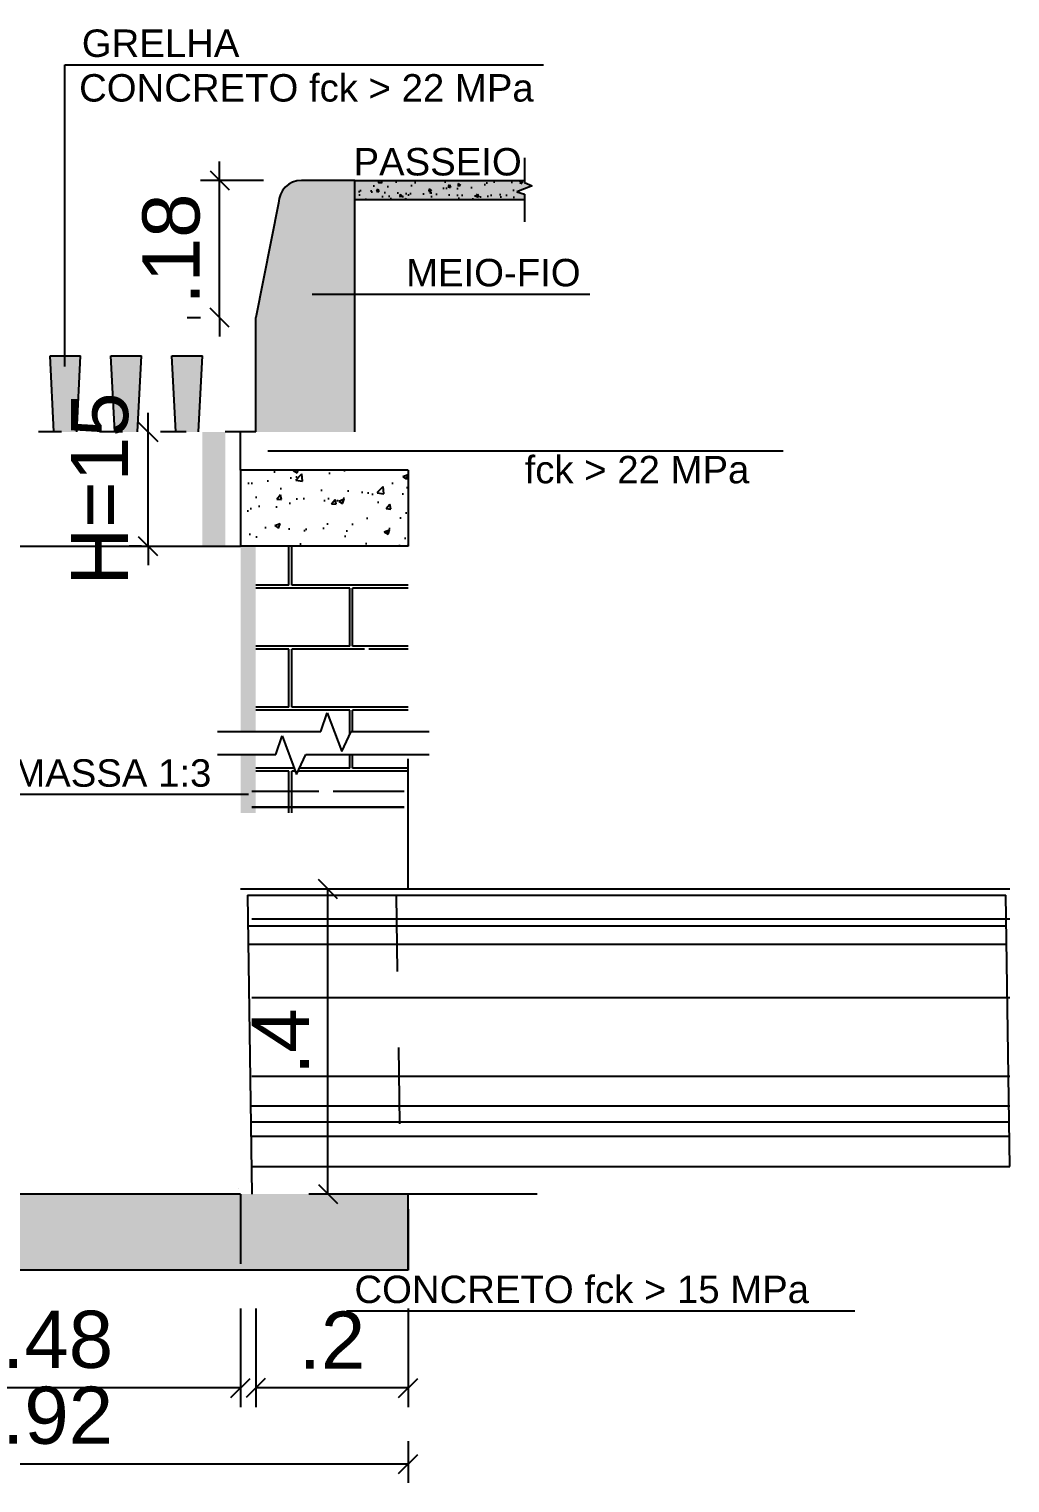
# Model space of a CAD drawing. Header units: feet. Extents: x 203667 to 205527, y 9204857 to 9205156.
# Drawn here: x 203751.406 to 203752.693, y 9204902.686 to 9204904.593 of the extents above; entities that cross this region are included whole.
import ezdxf

# ---------------------------------------------------------------- set-up
doc = ezdxf.new("R2010")
doc.units = ezdxf.units.FT
doc.header["$LTSCALE"] = 0.3
doc.header["$MEASUREMENT"] = 0
doc.linetypes.add('HIDDEN', pattern=[0.375, 0.25, -0.125])
for name, color, linetype in [('ALVENARIA', 5, 'Continuous'), ('CALÇADA', 3, 'Continuous'), ('CORTE', 250, 'Continuous'), ('cotas1', 7, 'Continuous'), ('GALERIA', 7, 'Continuous'), ('hachura', 5, 'Continuous'), ('LF', 7, 'Continuous'), ('projeção', 253, 'Continuous'), ('TEXTO-100', 7, 'Continuous'), ('TEXTURA', 7, 'Continuous')]:
    doc.layers.add(name, color=color, linetype=linetype)
doc.layers.add('COTA', color=7, linetype='Continuous', lineweight=0)
doc.layers.add('Cotas Calçadas', color=7, linetype='Continuous', lineweight=25)
doc.styles.add('COTA', font='arial.ttf')
doc.styles.add('ESC-50-60', font='arial.ttf', dxfattribs={"height": 0.075})
doc.dimstyles.new('ESC-50', dxfattribs={"dimtxt": 0.075, "dimasz": 0.025, "dimexe": 0.025, "dimexo": 0.05, "dimgap": 0.025, "dimtad": 1, "dimzin": 12, "dimdsep": 46, "dimtxsty": 'ESC-50-60', "dimblk": 'OBLIQUE', "dimcen": 0.09, "dimclrd": 256, "dimclre": 256, "dimclrt": 1, "dimadec": 0, "dimazin": 0, "dimtfac": 1, "dimtix": 1, "dimtmove": 0, "dimatfit": 3, "dimfxl": 1, "dimtolj": 1, "dimtzin": 12, "dimarcsym": 0})
pattern_1 = [(49.99999999999999, (203650.4998290442, 9204863.619593337), (0.07172601826007535, -0.006275213498259512), [0.007500000000000001, -0.08250000000000002]), (355, (203650.4998290442, 9204863.619593337), (-0.0138751333613, 0.0752192133700012), [0.006, -0.066]), (100.4514, (203650.5058062122, 9204863.619070403), (0.05785093817140216, 0.06894395420609536), [0.006374018999999976, -0.07011421119999964]), (46.18420000000002, (203650.4998290442, 9204863.639593337), (0.1067241048625645, -0.01655190143290181), [0.01124999999999997, -0.1237499999999997]), (96.63559999999998, (203650.5087227187, 9204863.638214007), (0.09346627055487033, 0.09741178709004418), [0.009561028799999958, -0.1051712999999996]), (351.1842, (203650.4998290442, 9204863.639593337), (0.09346619451336273, 0.09741186009253247), [0.009000000000000005, -0.09900000000000005]), (21, (203650.5098290442, 9204863.634593338), (0.05969070521184618, -0.04026188906653388), [0.007500000000000001, -0.08250000000000002]), (326.0000000000001, (203650.5098290442, 9204863.634593338), (0.02433153319215817, 0.07251500450468532), [0.006, -0.066]), (71.4514, (203650.5148032675, 9204863.631238176), (0.08402226285814901, 0.03225304967099524), [0.006374019000000002, -0.0701142112]), (37.50000000000001, (203650.4998290442, 9204863.619593337), (0.001215985531729067, 0.03328938538313116), [0, -0.06520000000000001, 0, -0.067, 0, -0.06625000000000002]), (7.500000000000001, (203650.4998290442, 9204863.619593337), (0.02630695374421486, 0.03944117118823603), [0, -0.0382, 0, -0.0637, 0, -0.02525]), (327.5, (203650.4775290443, 9204863.619593337), (0.05338224361724091, -0.00225548717343798), [0, -0.025, 0, -0.07800000000000001, 0, -0.1035]), (317.5, (203650.4675290443, 9204863.619593337), (0.05831861693423862, 0.01001049823323177), [0, -0.0325, 0, -0.05180000000000001, 0, -0.0735])]

# ---------------------------------------------------------------- blocks, each defined once
blk = doc.blocks.new('_Oblique')
at = {"layer": 'cotas1', "color": 0, "lineweight": -2}
blk.add_line((-0.5, -0.5), (0.5, 0.5), dxfattribs=at)
blk = doc.blocks.new('*D82')
at = {"layer": 'Cotas Calçadas', "lineweight": -2, "transparency": 16777216}
for p, q in [((203751.5620301225, 9204904.064655798), (203751.5620301225, 9204904.089655798)), ((203751.5620301225, 9204903.914655799), (203751.5620301225, 9204904.064655798)), ((203751.6120301205, 9204904.064655798), (203751.5870301225, 9204904.064655798)), ((203751.5530781376, 9204903.914655799), (203751.5370301225, 9204903.914655799)), ((203751.5620301225, 9204903.914655799), (203751.5620301225, 9204903.889655799))]:
    blk.add_line(p, q, dxfattribs=at)
at = {"layer": 'Defpoints', "color": 0, "transparency": 16777216}
for p in [(203751.5620301205, 9204904.064655798), (203751.5620301225, 9204904.064655798), (203751.6030781376, 9204903.914655799)]:
    blk.add_point(p, dxfattribs=at)
at = {"layer": 'Cotas Calçadas', "lineweight": -2, "transparency": 16777216, "xscale": 0.025, "yscale": 0.025, "zscale": 0.025}
for p, rotation in [((203751.5620301225, 9204904.064655798), 270), ((203751.5620301225, 9204903.914655799), 90)]:
    blk.add_blockref('_Oblique', p, dxfattribs=dict(at, rotation=rotation))
at = {"layer": 'Cotas Calçadas', "color": 1, "transparency": 16777216, "insert": (203751.4987371509, 9204903.989655796), "char_height": 0.075, "attachment_point": 5, "rotation": 90, "style": 'ESC-50-60'}
blk.add_mtext('\\A1;H=15', dxfattribs=at)
blk = doc.blocks.new('*D85')
at = {"layer": 'Cotas Calçadas', "lineweight": -2, "transparency": 16777216}
for p, q in [((203751.7032251392, 9204902.914655793), (203751.7032251392, 9204902.78519673)), ((203751.9032251392, 9204902.914655793), (203751.9032251392, 9204902.78519673)), ((203751.9032251392, 9204902.810196731), (203751.7032251392, 9204902.810196731))]:
    blk.add_line(p, q, dxfattribs=at)
at = {"layer": 'Defpoints', "color": 0, "transparency": 16777216}
for p in [(203751.7032251392, 9204902.964655794), (203751.9032251392, 9204902.964655794), (203751.7032251392, 9204902.810196731)]:
    blk.add_point(p, dxfattribs=at)
at = {"layer": 'Cotas Calçadas', "lineweight": -2, "transparency": 16777216, "xscale": 0.025, "yscale": 0.025, "zscale": 0.025, "rotation": 180}
blk.add_blockref('_Oblique', (203751.7032251392, 9204902.810196731), dxfattribs=at)
at = {"layer": 'Cotas Calçadas', "lineweight": -2, "transparency": 16777216, "xscale": 0.025, "yscale": 0.025, "zscale": 0.025}
blk.add_blockref('_Oblique', (203751.9032251392, 9204902.810196731), dxfattribs=at)
at = {"layer": 'Cotas Calçadas', "color": 1, "transparency": 16777216, "insert": (203751.8032251392, 9204902.87285021), "char_height": 0.075, "attachment_point": 5, "style": 'ESC-50-60'}
blk.add_mtext('\\A1;.2', dxfattribs=at)
blk = doc.blocks.new('*D86')
at = {"layer": 'Cotas Calçadas', "lineweight": -2, "transparency": 16777216}
for p, q in [((203750.9832251393, 9204902.740196731), (203750.9832251393, 9204902.685590373)), ((203751.9032251392, 9204902.740196731), (203751.9032251392, 9204902.685590373)), ((203750.9832251393, 9204902.710590374), (203751.9032251392, 9204902.710590374))]:
    blk.add_line(p, q, dxfattribs=at)
at = {"layer": 'Defpoints', "color": 0, "transparency": 16777216}
for p in [(203750.9832251393, 9204902.790196732), (203751.9032251392, 9204902.790196732), (203751.9032251392, 9204902.710590374)]:
    blk.add_point(p, dxfattribs=at)
at = {"layer": 'Cotas Calçadas', "lineweight": -2, "transparency": 16777216, "xscale": 0.025, "yscale": 0.025, "zscale": 0.025, "rotation": 180}
blk.add_blockref('_Oblique', (203750.9832251393, 9204902.710590374), dxfattribs=at)
at = {"layer": 'Cotas Calçadas', "lineweight": -2, "transparency": 16777216, "xscale": 0.025, "yscale": 0.025, "zscale": 0.025}
blk.add_blockref('_Oblique', (203751.9032251392, 9204902.710590374), dxfattribs=at)
at = {"layer": 'Cotas Calçadas', "color": 1, "transparency": 16777216, "insert": (203751.4432251393, 9204902.773883348), "char_height": 0.075, "attachment_point": 5, "style": 'ESC-50-60'}
blk.add_mtext('\\A1;.92', dxfattribs=at)
blk = doc.blocks.new('*D87')
at = {"layer": 'Cotas Calçadas', "lineweight": -2, "transparency": 16777216}
for p, q in [((203751.2032251392, 9204902.914655793), (203751.2032251392, 9204902.78519673)), ((203751.6832251393, 9204902.914655793), (203751.6832251393, 9204902.78519673)), ((203751.6832251393, 9204902.810196731), (203751.2032251392, 9204902.810196731))]:
    blk.add_line(p, q, dxfattribs=at)
at = {"layer": 'Defpoints', "color": 0, "transparency": 16777216}
for p in [(203751.2032251392, 9204902.964655794), (203751.6832251393, 9204902.964655794), (203751.2032251392, 9204902.810196731)]:
    blk.add_point(p, dxfattribs=at)
at = {"layer": 'Cotas Calçadas', "lineweight": -2, "transparency": 16777216, "xscale": 0.025, "yscale": 0.025, "zscale": 0.025, "rotation": 180}
blk.add_blockref('_Oblique', (203751.2032251392, 9204902.810196731), dxfattribs=at)
at = {"layer": 'Cotas Calçadas', "lineweight": -2, "transparency": 16777216, "xscale": 0.025, "yscale": 0.025, "zscale": 0.025}
blk.add_blockref('_Oblique', (203751.6832251393, 9204902.810196731), dxfattribs=at)
at = {"layer": 'Cotas Calçadas', "color": 1, "transparency": 16777216, "insert": (203751.4432251392, 9204902.873489706), "char_height": 0.075, "attachment_point": 5, "style": 'ESC-50-60'}
blk.add_mtext('\\A1;.48', dxfattribs=at)
blk = doc.blocks.new('*D89')
at = {"layer": 'Cotas Calçadas', "lineweight": -2, "transparency": 16777216}
for p, q in [((203751.6557252926, 9204904.3946558), (203751.6557252926, 9204904.4196558)), ((203751.7132251394, 9204904.3946558), (203751.6307252926, 9204904.3946558)), ((203751.6557252926, 9204904.214655798), (203751.6557252926, 9204904.3946558)), ((203751.6132251394, 9204904.214655798), (203751.6307252926, 9204904.214655798)), ((203751.6557252926, 9204904.214655798), (203751.6557252926, 9204904.189655798))]:
    blk.add_line(p, q, dxfattribs=at)
at = {"layer": 'Defpoints', "color": 0, "transparency": 16777216}
for p in [(203751.6557252926, 9204904.3946558), (203751.7632251394, 9204904.3946558), (203751.6632251394, 9204904.214655798)]:
    blk.add_point(p, dxfattribs=at)
at = {"layer": 'Cotas Calçadas', "lineweight": -2, "transparency": 16777216, "xscale": 0.025, "yscale": 0.025, "zscale": 0.025}
for p, rotation in [((203751.6557252926, 9204904.3946558), 270), ((203751.6557252926, 9204904.214655798), 90)]:
    blk.add_blockref('_Oblique', p, dxfattribs=dict(at, rotation=rotation))
at = {"layer": 'Cotas Calçadas', "color": 1, "transparency": 16777216, "insert": (203751.592432321, 9204904.304655798), "char_height": 0.075, "attachment_point": 5, "rotation": 90, "style": 'ESC-50-60'}
blk.add_mtext('\\A1;.18', dxfattribs=at)
blk = doc.blocks.new('*D76')
at = {"layer": 'Cotas Calçadas', "lineweight": -2, "transparency": 16777216}
for p, q in [((203752.0056681716, 9204903.464655798), (203751.7730087333, 9204903.464655798)), ((203751.7980087333, 9204903.064655798), (203751.7980087333, 9204903.464655798)), ((203752.0724007745, 9204903.064655798), (203751.7730087333, 9204903.064655798))]:
    blk.add_line(p, q, dxfattribs=at)
at = {"layer": 'Defpoints', "color": 0, "transparency": 16777216}
for p in [(203751.7980087333, 9204903.464655798), (203752.0556681716, 9204903.464655798), (203752.1224007745, 9204903.064655798)]:
    blk.add_point(p, dxfattribs=at)
at = {"layer": 'Cotas Calçadas', "lineweight": -2, "transparency": 16777216, "xscale": 0.025, "yscale": 0.025, "zscale": 0.025}
for p, rotation in [((203751.7980087333, 9204903.464655798), 90), ((203751.7980087333, 9204903.064655798), 270)]:
    blk.add_blockref('_Oblique', p, dxfattribs=dict(at, rotation=rotation))
at = {"layer": 'Cotas Calçadas', "color": 1, "transparency": 16777216, "insert": (203751.7355087358, 9204903.264655795), "char_height": 0.075, "attachment_point": 5, "rotation": 90, "style": 'ESC-50-60'}
blk.add_mtext('\\A1;.4', dxfattribs=at)

msp = doc.modelspace()

# ---------------------------------------------------------------- hatches: boundary and pattern name
at = {"layer": 'LF', "linetype": 'Continuous'}
h = msp.add_hatch(dxfattribs=at)
h.set_pattern_fill('AR-CONC', color=251, scale=0.01, style=0)
h.set_pattern_definition(pattern_1)
h.paths.add_polyline_path([(203751.2032251393, 9204903.914655795), (203751.2032251393, 9204904.014655795), (203750.9832251393, 9204904.014655795), (203750.9832251393, 9204903.914655795)])
h.paths.add_polyline_path([(203751.2032251393, 9204904.014655795), (203751.2032251393, 9204904.064655794), (203751.1932251393, 9204904.064655794), (203751.1832251393, 9204904.064655794), (203751.1832251393, 9204904.164655795), (203751.1332251392, 9204904.164655795), (203751.1332251392, 9204904.014655795)])
h.paths.add_polyline_path([(203751.1332251392, 9204904.114655795), (203751.1332251392, 9204904.164655795), (203750.8832251392, 9204904.297155796), (203750.8832251392, 9204904.247155795)])
h.paths.add_polyline_path([(203751.2232251393, 9204904.064655794), (203751.2282251392, 9204904.164655795), (203751.1882251393, 9204904.164655795), (203751.1932251393, 9204904.064655794)])
h.paths.add_polyline_path([(203751.3082251393, 9204904.064655794), (203751.3132251393, 9204904.164655795), (203751.2732251392, 9204904.164655795), (203751.2782251392, 9204904.064655794)])
h.paths.add_polyline_path([(203751.3882251392, 9204904.064655794), (203751.3932251392, 9204904.164655795), (203751.3532251392, 9204904.164655795), (203751.3582251393, 9204904.064655794)])
h.paths.add_polyline_path([(203751.4682251392, 9204904.064655794), (203751.4732251393, 9204904.164655795), (203751.4332251393, 9204904.164655795), (203751.4382251393, 9204904.064655794)])
h.paths.add_polyline_path([(203751.5482251393, 9204904.064655794), (203751.5532251393, 9204904.164655795), (203751.5132251392, 9204904.164655795), (203751.5182251392, 9204904.064655794)])
h.paths.add_polyline_path([(203751.6282251392, 9204904.064655794), (203751.6332251392, 9204904.164655795), (203751.6325503876, 9204904.164655795), (203751.5932251392, 9204904.164655795), (203751.5982251393, 9204904.064655794)])
h.paths.add_polyline_path([(203751.6632251393, 9204903.914655795), (203751.6632251393, 9204904.064655794), (203751.6332251392, 9204904.064655794), (203751.6332251392, 9204903.914655795)])
h.paths.add_polyline_path([(203751.8332251392, 9204904.064655794), (203751.8332251392, 9204904.394655796), (203751.7632251392, 9204904.394655796, 0.414213562373089), (203751.7332251393, 9204904.364655795), (203751.7032251393, 9204904.214655794), (203751.7032251393, 9204904.064655794)])
h.paths.add_polyline_path([(203751.9032251392, 9204902.964655794), (203751.9032251392, 9204903.064655794), (203751.2032251393, 9204903.064655794), (203751.2032251393, 9204903.044655794), (203750.9832251393, 9204903.044655794), (203750.9832251393, 9204902.964655794)])
h = msp.add_hatch(dxfattribs=at)
h.set_pattern_fill('AR-CONC', color=251, scale=0.01, style=0)
h.set_pattern_definition(pattern_1)
h.paths.add_polyline_path([(203751.8332251392, 9204904.064655794), (203751.8332251392, 9204904.394655796), (203751.7632251392, 9204904.394655796, 0.4142135623752261), (203751.7332251393, 9204904.364655795), (203751.7032251393, 9204904.214655794), (203751.7032251393, 9204904.064655794)])
h.paths.add_polyline_path([(203751.6632251393, 9204904.064655794), (203751.6332251392, 9204904.064655794), (203751.6332251392, 9204903.914655795), (203751.6632251393, 9204903.914655795)])
h.paths.add_polyline_path([(203751.1832251393, 9204904.164655795), (203751.1332251392, 9204904.164655795), (203751.1332251392, 9204904.014655795), (203751.2032251393, 9204904.014655795), (203751.2032251393, 9204904.064655794), (203751.1932251393, 9204904.064655794), (203751.1832251393, 9204904.064655794)])
h.paths.add_polyline_path([(203751.1332251392, 9204904.114655795), (203751.1332251392, 9204904.164655795), (203750.8832251392, 9204904.297155796), (203750.8832251392, 9204904.247155795)])
h.paths.add_polyline_path([(203751.9032251392, 9204902.964655794), (203751.9032251392, 9204903.064655794), (203751.2032251393, 9204903.064655794), (203751.2032251393, 9204903.044655794), (203750.9832251393, 9204903.044655794), (203750.9832251393, 9204902.964655794)])
h.paths.add_polyline_path([(203751.2282251392, 9204904.164655795), (203751.1882251393, 9204904.164655795), (203751.1932251393, 9204904.064655794), (203751.2232251393, 9204904.064655794)])
h.paths.add_polyline_path([(203751.3082251393, 9204904.064655794), (203751.3132251393, 9204904.164655795), (203751.2732251392, 9204904.164655795), (203751.2782251392, 9204904.064655794)])
h.paths.add_polyline_path([(203751.3582251393, 9204904.064655794), (203751.3882251392, 9204904.064655794), (203751.3932251392, 9204904.164655795), (203751.3532251392, 9204904.164655795)])
h.paths.add_polyline_path([(203751.4732251393, 9204904.164655795), (203751.4332251393, 9204904.164655795), (203751.4382251393, 9204904.064655794), (203751.4682251392, 9204904.064655794)])
h.paths.add_polyline_path([(203751.5182251392, 9204904.064655794), (203751.5482251393, 9204904.064655794), (203751.5532251393, 9204904.164655795), (203751.5132251392, 9204904.164655795)])
h.paths.add_polyline_path([(203751.5982251393, 9204904.064655794), (203751.6282251392, 9204904.064655794), (203751.6332251392, 9204904.164655795), (203751.6325503876, 9204904.164655795), (203751.5932251392, 9204904.164655795)])
at = {"layer": 'LF'}
h = msp.add_hatch(dxfattribs=at)
h.set_pattern_fill('AR-CONC', color=251, scale=0.0002, angle=-90.00000000000001, style=0)
h.set_pattern_definition([(320, (203732.0048302861, 9204946.486868212), (-0.003187817107780624, -0.03643693379920081), [0.00381, -0.04191000000000001]), (265, (203732.0048302861, 9204946.486868212), (0.038211328576436, 0.007048565195133393), [0.003048, -0.033528]), (10.45099999999998, (203732.0045646362, 9204946.483831814), (0.03502333756405838, -0.02938850033319185), [0.003238000000000001, -0.035618]), (316.1842, (203732.0149902862, 9204946.486868212), (-0.00840846558654544, -0.05421580817842599), [0.005715, -0.06286499999999999]), (6.635599999999985, (203732.0142895861, 9204946.482350232), (0.04948511117800985, -0.04748084689324744), [0.004856999999999976, -0.05342699999999975]), (261.184, (203732.0149902862, 9204946.486868212), (0.04948502357211954, -0.0474809211627868), [0.004572000000000001, -0.050292]), (290.9999999999999, (203732.0124502862, 9204946.481788212), (-0.02045310370335251, -0.03032297596707666), [0.00381, -0.04191000000000001]), (236, (203732.0124502862, 9204946.481788212), (0.03683759322446385, -0.01236040566952942), [0.003048, -0.033528]), (341.4514, (203732.0107458662, 9204946.479261313), (0.01638457154321148, -0.0426832981540249), [0.003238000000000001, -0.035618]), (307.5, (203732.0048302861, 9204946.486868212), (0.01691100777463063, -0.0006177206501183666), [0, -0.03312159999999986, 0, -0.03403599999999986, 0, -0.03365499999999986]), (277.5, (203732.0048302861, 9204946.486868212), (0.0200361149636239, -0.01336393250206116), [0, -0.0194056, 0, -0.0323596, 0, -0.012827]), (237.5, (203732.0048302861, 9204946.498196613), (-0.001145748798534697, -0.02711811903337429), [0, -0.0127, 0, -0.03962400000000001, 0, -0.05257800000000001]), (227.5, (203732.0048302861, 9204946.503276613), (0.005085298206666598, -0.02962583627720361), [0, -0.01651, 0, -0.0263144, 0, -0.037338])])
h.paths.add_polyline_path([(203752.0559894885, 9204904.369655795), (203752.0559894885, 9204904.376440814), (203752.0459158617, 9204904.379801096), (203752.0658465698, 9204904.387353186), (203752.0559894885, 9204904.391806915), (203752.0559894885, 9204904.394655796), (203751.8332251392, 9204904.394655796), (203751.8332251392, 9204904.369655795)])
h = msp.add_hatch(dxfattribs=at)
h.set_pattern_fill('AR-CONC', color=251, scale=0.0005000000000000001, angle=-90.00000000000001, style=0)
h.set_pattern_definition([(320, (203650.4998290442, 9204863.619593337), (-0.0003137606749129762, -0.003586300913003768), [0.0003750000000000001, -0.004125000000000001]), (265, (203650.4998290442, 9204863.619593337), (0.00376096066850006, 0.0006937566680649996), [0.0003, -0.0033]), (10.45140000000002, (203650.4998028975, 9204863.619294478), (0.003447197710304768, -0.002892546908570109), [0.0003187009499999997, -0.003505710559999996]), (316.1842, (203650.5008290443, 9204863.619593337), (-0.0008275950716450913, -0.005336205243128223), [0.0005625, -0.006187499999999999]), (6.635599999999987, (203650.5007600777, 9204863.619148653), (0.004870589354502209, -0.004673313527743517), [0.0004780514399999985, -0.005258564999999977]), (261.1842, (203650.5008290443, 9204863.619593337), (0.004870593004626623, -0.004673309725668137), [0.0004500000000000001, -0.004950000000000001]), (291, (203650.5005790442, 9204863.619093338), (-0.002013094453326695, -0.002984535260592308), [0.0003750000000000001, -0.004125000000000001]), (236, (203650.5005790442, 9204863.619093338), (0.003625750225234266, -0.001216576659607909), [0.0003, -0.0033]), (341.4514, (203650.5004112863, 9204863.618844626), (0.001612652483549762, -0.004201113142907451), [0.0003187009500000001, -0.00350571056]), (307.5, (203650.4998290442, 9204863.619593337), (0.001664469269156558, -6.079927658645362e-05), [0, -0.003259999999999991, 0, -0.003349999999999991, 0, -0.00331249999999999]), (277.5, (203650.4998290442, 9204863.619593337), (0.001972058559411801, -0.001315347687210744), [0, -0.00191, 0, -0.003185, 0, -0.0012625]), (237.5, (203650.4998290442, 9204863.620708337), (-0.0001127743586718994, -0.002669112180862046), [0, -0.00125, 0, -0.003900000000000001, 0, -0.005175]), (227.5, (203650.4998290442, 9204863.621208338), (0.0005005249116615877, -0.002915930846711931), [0, -0.001624999999999994, 0, -0.002589999999999989, 0, -0.003674999999999988])])
h.paths.add_polyline_path([(203752.0559894885, 9204904.369655795), (203752.0559894885, 9204904.376440814), (203752.0459158617, 9204904.379801096), (203752.0658465698, 9204904.387353186), (203752.0559894885, 9204904.391806915), (203752.0559894885, 9204904.394655796), (203751.8332251392, 9204904.394655796), (203751.8332251392, 9204904.369655795)])
h = msp.add_hatch(dxfattribs=at)
h.set_pattern_fill('AR-SAND', color=251, scale=0.014, angle=-90.00000000000001, style=0)
h.set_pattern_definition([(307.5, (203650.4998290442, 9204863.913397867), (0.02697553276618422, 0.00088190701353451), [0, -0.02127999999999994, 0, -0.02379999999999994, 0, -0.02274999999999994]), (277.5, (203650.4998290442, 9204863.913397867), (0.03951004491321636, -0.02477687387374819), [0, -0.01148, 0, -0.01918, 0, -0.00735]), (237.5, (203650.4998290442, 9204863.930617867), (7.922674951749596e-05, -0.04359798606452093), [0, -0.006999999999999999, 0, -0.0252, 0, -0.03290000000000001]), (227.5, (203650.4998290442, 9204863.930617867), (0.01228745790907948, -0.04208577246401211), [0, -0.003499999999999988, 0, -0.01651999999999992, 0, -0.01889999999999992])])
h.paths.add_polyline_path([(203751.7032251393, 9204903.564655794), (203751.6832251393, 9204903.564655794), (203751.6832251393, 9204903.641286904), (203751.7032251392, 9204903.641286904)])
h.paths.add_polyline_path([(203751.6832251393, 9204903.914655795), (203751.7032251392, 9204903.914655795), (203751.7032251392, 9204903.671334144), (203751.6832251393, 9204903.671334144)])
h.paths.add_polyline_path([(203751.1832251393, 9204904.064655794), (203751.2032251392, 9204904.064655794), (203751.2032251392, 9204903.52739145), (203751.1832251393, 9204903.52739145)])
h.paths.add_polyline_path([(203751.1832251393, 9204903.49734421), (203751.2032251392, 9204903.49734421), (203751.2032251392, 9204903.064655794), (203751.1832251393, 9204903.064655794)])
at = {"layer": 'LF', "linetype": 'Continuous'}
h = msp.add_hatch(dxfattribs=at)
h.set_pattern_fill('AR-CONC', color=251, scale=0.01, style=0)
h.set_pattern_definition(pattern_1)
h.paths.add_polyline_path([(203751.6832251393, 9204903.914655795), (203751.6832251393, 9204904.014655795), (203751.9032251392, 9204904.014655795), (203751.9032251392, 9204903.914655795)])
at = {"layer": 'TEXTURA', "linetype": 'Continuous'}
h = msp.add_hatch(color=253, dxfattribs=at)
h.paths.add_polyline_path([(203751.9032251392, 9204903.064655794), (203751.2032251393, 9204903.064655794), (203751.2032251393, 9204903.044655794), (203750.9832251393, 9204903.044655794), (203750.9832251393, 9204902.985112205), (203751.0616701399, 9204902.985112205, -0.7006834302685213), (203751.064076923, 9204902.991737949, -1), (203751.064076923, 9204902.984237948, -0.1759978161743987), (203751.0616701399, 9204902.985112205), (203750.9832251393, 9204902.985112205), (203750.9832251393, 9204902.964655794), (203751.9032251392, 9204902.964655794)])
h.paths.add_polyline_path([(203751.2032251393, 9204904.014655795), (203750.9832251393, 9204904.014655795), (203750.9832251393, 9204903.914655795), (203751.2032251393, 9204903.914655795)])
h.paths.add_polyline_path([(203751.1832251393, 9204904.164655795), (203751.1332251392, 9204904.164655795), (203751.1332251392, 9204904.03937558), (203751.1599360644, 9204904.03937558, -0.4142135623723847), (203751.1636860644, 9204904.043125581, -1), (203751.1636860644, 9204904.035625583, -0.4142135623738054), (203751.1599360644, 9204904.03937558), (203751.1332251392, 9204904.03937558), (203751.1332251392, 9204904.014655795), (203751.2032251393, 9204904.014655795), (203751.2032251393, 9204904.064655794), (203751.1832251393, 9204904.064655794)])
h.paths.add_polyline_path([(203750.8832251392, 9204904.297155796), (203750.8832251392, 9204904.247155795), (203751.0059417227, 9204904.182116006), (203751.0333759175, 9204904.182116006, -0.4142135623723847), (203751.0371259175, 9204904.185866006, -1), (203751.0371259175, 9204904.178366005, -0.4142135623738054), (203751.0333759175, 9204904.182116006), (203751.0059417227, 9204904.182116006), (203751.1332251392, 9204904.114655795), (203751.1332251392, 9204904.164655795)])
h.paths.add_polyline_path([(203751.2282251392, 9204904.164655795), (203751.1882251393, 9204904.164655795), (203751.1932251393, 9204904.064655794), (203751.2032251393, 9204904.064655794), (203751.2232251393, 9204904.064655794)])
h.paths.add_polyline_path([(203751.3132251393, 9204904.164655795), (203751.2732251392, 9204904.164655795), (203751.2782251392, 9204904.064655794), (203751.3082251393, 9204904.064655794)])
h.paths.add_polyline_path([(203751.3932251392, 9204904.164655795), (203751.3532251392, 9204904.164655795), (203751.3582251393, 9204904.064655794), (203751.3882251392, 9204904.064655794)])
h.paths.add_polyline_path([(203751.4732251393, 9204904.164655795), (203751.4526000763, 9204904.164655795), (203751.4526000763, 9204904.154199392, -1), (203751.4526000763, 9204904.146699393, -1), (203751.4526000763, 9204904.154199392), (203751.4526000763, 9204904.164655795), (203751.4332251393, 9204904.164655795), (203751.4382251393, 9204904.064655794), (203751.4682251392, 9204904.064655794)])
h.paths.add_polyline_path([(203751.5532251393, 9204904.164655795), (203751.5132251392, 9204904.164655795), (203751.5182251392, 9204904.064655794), (203751.5482251393, 9204904.064655794)])
h.paths.add_polyline_path([(203751.6332251392, 9204904.164655795), (203751.5932251392, 9204904.164655795), (203751.5982251393, 9204904.064655794), (203751.6282251392, 9204904.064655794)])
h.paths.add_polyline_path([(203751.6632251393, 9204904.064655794), (203751.6332251392, 9204904.064655794), (203751.6332251392, 9204903.914655795), (203751.6632251393, 9204903.914655795)])
h.paths.add_polyline_path([(203751.8332251392, 9204904.245431561), (203751.7848191921, 9204904.245431561, -0.4142135623734503), (203751.7810691921, 9204904.24168156, -1), (203751.7810691921, 9204904.249181561, -0.4142135623727399), (203751.7848191921, 9204904.245431561), (203751.8332251392, 9204904.245431561), (203751.8332251392, 9204904.394655796), (203751.7632251392, 9204904.394655796, 0.4142135623752261), (203751.7332251393, 9204904.364655795), (203751.7032251393, 9204904.214655794), (203751.7032251393, 9204904.064655794), (203751.8332251392, 9204904.064655794)])
msp.add_hatch(color=252, dxfattribs=at).paths.add_polyline_path([(203752.0459158617, 9204904.379801096), (203752.0658465698, 9204904.387353186), (203752.0559894885, 9204904.391806915), (203752.0559894885, 9204904.394655796), (203751.8332251392, 9204904.394655796), (203751.8332251392, 9204904.369655795), (203752.0559894885, 9204904.369655795), (203752.0559894885, 9204904.376440814)])

# ---------------------------------------------------------------- linework, layer by layer
at = {"linetype": 'Continuous'}
for p, q in [((203751.8332251392, 9204904.394655796), (203751.7632251392, 9204904.394655796)), ((203751.8332251392, 9204904.394655796), (203752.0559894885, 9204904.394655796)), ((203751.8332251392, 9204904.064655794), (203751.8332251392, 9204904.394655796)), ((203751.7332251393, 9204904.364655795), (203751.7032251393, 9204904.214655794)), ((203751.8332251392, 9204904.369655795), (203752.0559894885, 9204904.369655795)), ((203751.7032251393, 9204904.064655794), (203751.7032251393, 9204904.214655794)), ((203751.4382251393, 9204904.064655794), (203751.4332251393, 9204904.164655795)), ((203751.4332251393, 9204904.164655795), (203751.4732251393, 9204904.164655795)), ((203751.4682251392, 9204904.064655794), (203751.4732251393, 9204904.164655795)), ((203751.5182251392, 9204904.064655794), (203751.5132251392, 9204904.164655795)), ((203751.5132251392, 9204904.164655795), (203751.5532251393, 9204904.164655795)), ((203751.5482251393, 9204904.064655794), (203751.5532251393, 9204904.164655795)), ((203751.5982251393, 9204904.064655794), (203751.5932251392, 9204904.164655795)), ((203751.5932251392, 9204904.164655795), (203751.6332251392, 9204904.164655795)), ((203751.6282251392, 9204904.064655794), (203751.6332251392, 9204904.164655795)), ((203751.4182251391, 9204904.064655794), (203751.4182251391, 9204904.064655794)), ((203751.4482251392, 9204904.064655794), (203751.4182251391, 9204904.064655794)), ((203751.4982251392, 9204904.064655794), (203751.4982251392, 9204904.064655794)), ((203751.5282251392, 9204904.064655794), (203751.4982251392, 9204904.064655794)), ((203751.6082251392, 9204904.064655794), (203751.5782251392, 9204904.064655794)), ((203751.5782251392, 9204904.064655794), (203751.5782251392, 9204904.064655794)), ((203751.6632251393, 9204904.064655794), (203751.6632251393, 9204904.064655794)), ((203751.6932251392, 9204904.064655794), (203751.6632251393, 9204904.064655794)), ((203751.7032251392, 9204904.064655794), (203751.6832251393, 9204904.064655794)), ((203751.6832251393, 9204904.014655795), (203751.6832251393, 9204904.064655794)), ((203751.6832251393, 9204904.014655795), (203751.6832251393, 9204903.914655795)), ((203751.9032251392, 9204904.014655795), (203751.6832251393, 9204904.014655795)), ((203751.9032251392, 9204904.014655795), (203751.9032251392, 9204903.914655795)), ((203751.9032251392, 9204903.914655795), (203751.6832251393, 9204903.914655795)), ((203751.6832251393, 9204903.064655794), (203750.9832251392, 9204903.064655794)), ((203751.9032251392, 9204902.964655794), (203751.9032251391, 9204903.064655794)), ((203751.9032251392, 9204903.044655794), (203751.9032251392, 9204902.964655794)), ((203751.9032251392, 9204902.964655794), (203750.9832251392, 9204902.964655794))]:
    msp.add_line(p, q, dxfattribs=at)
at = {"color": 2}
for p, q in [((203751.4802251392, 9204904.027494753), (203751.4622251391, 9204904.027494753)), ((203751.5282251392, 9204904.027494753), (203751.4982251392, 9204904.027494753))]:
    msp.add_line(p, q, dxfattribs=at)
at = {"layer": 'ALVENARIA', "color": 251, "linetype": 'HIDDEN', "ltscale": 0.3}
msp.add_line((203751.8875155986, 9204903.456737475), (203751.8928703689, 9204903.100655794), dxfattribs=at)
at = {"layer": 'CALÇADA'}
msp.add_lwpolyline([(203751.9032251392, 9204903.465147834), (203751.9032251392, 9204903.635751765)], dxfattribs=at)
at = {"layer": 'CORTE', "linetype": 'Continuous'}
msp.add_arc((203751.7632251392, 9204904.364655795), 0.03000000000000001, 90, 180, dxfattribs=at)
at = {"layer": 'COTA', "color": 2}
for p, q in [((203751.483128558, 9204904.027494753), (203751.468128558, 9204904.027494753)), ((203751.5282251392, 9204904.027494753), (203751.498128558, 9204904.027494753))]:
    msp.add_line(p, q, dxfattribs=at)
at = {"layer": 'GALERIA'}
for p, q in [((203751.6832251393, 9204903.465147834), (203752.6930164071, 9204903.465147834)), ((203752.6930164071, 9204903.100655794), (203752.6876616367, 9204903.456737475)), ((203751.6978703688, 9204903.425867757), (203752.6930164071, 9204903.425867757)), ((203752.6876616367, 9204903.392274262), (203751.6925155985, 9204903.392274262)), ((203751.6978703688, 9204903.322655793), (203752.6930164071, 9204903.322655793)), ((203751.6978703688, 9204903.21944383), (203752.6930164071, 9204903.21944383)), ((203751.6978703688, 9204903.180163752), (203752.6930164071, 9204903.180163752)), ((203752.6930164071, 9204903.159119006), (203751.6978703688, 9204903.159119006))]:
    msp.add_line(p, q, dxfattribs=at)
for points in [[(203751.6925155985, 9204903.456737475), (203751.6978703688, 9204903.064655794)], [(203751.6925155985, 9204903.456737475), (203752.6876616367, 9204903.456737475)], [(203751.6925155985, 9204903.416737476), (203752.6876616367, 9204903.416737476)], [(203751.6978703688, 9204903.140655793), (203752.6930164071, 9204903.140655793)], [(203751.6978703688, 9204903.100655794), (203752.6930164071, 9204903.100655794)]]:
    msp.add_lwpolyline(points, dxfattribs=at)
at = {"layer": 'hachura', "color": 1}
for p, q in [((203751.6978703688, 9204903.59334175), (203751.7860113829, 9204903.59334175)), ((203751.6978703688, 9204903.593241747), (203751.7860113829, 9204903.593241747)), ((203751.804761383, 9204903.59334175), (203751.8978614516, 9204903.593339628)), ((203751.804761383, 9204903.593241747), (203751.8978614516, 9204903.593239626)), ((203751.6978703688, 9204903.572491748), (203751.8978614516, 9204903.572489627)), ((203751.6978703688, 9204903.572391747), (203751.8978614516, 9204903.572389625))]:
    msp.add_line(p, q, dxfattribs=at)
at = {"layer": 'hachura', "color": 7}
msp.add_line((203751.6802234716, 9204903.072196031), (203751.6802234716, 9204903.072196031), dxfattribs=at)
at = {"layer": 'LF'}
for p, q in [((203751.4526000763, 9204904.377108172), (203751.4526000763, 9204904.546123974)), ((203751.4526000763, 9204904.546123974), (203752.0806576748, 9204904.546123974)), ((203751.4526000763, 9204904.150449393), (203751.4526000763, 9204904.537480129)), ((203752.0559894885, 9204904.424471548), (203752.0559894885, 9204904.391806915)), ((203752.0658465698, 9204904.387353186), (203752.0459158617, 9204904.379801096)), ((203752.0559894885, 9204904.391806915), (203752.0658465698, 9204904.387353186)), ((203752.0459158617, 9204904.379801096), (203752.0559894885, 9204904.376440814)), ((203752.0559894885, 9204904.376440814), (203752.0559894885, 9204904.34017336)), ((203751.7773191922, 9204904.245431561), (203752.1415718899, 9204904.245431561)), ((203752.3952295806, 9204904.03937558), (203751.719014214, 9204904.03937558)), ((203751.7466212342, 9204903.863343338), (203751.7466212342, 9204903.914655795)), ((203751.7503712343, 9204903.863343338), (203751.7503712343, 9204903.914655795)), ((203751.7466212342, 9204903.863343338), (203751.7032251392, 9204903.863343338)), ((203751.8266212342, 9204903.859593337), (203751.7032251392, 9204903.859593337)), ((203751.9032251392, 9204903.863343338), (203751.7503712343, 9204903.863343338)), ((203751.8266212342, 9204903.783343337), (203751.8266212342, 9204903.859593337)), ((203751.9032251392, 9204903.859593337), (203751.8303712342, 9204903.859593337)), ((203751.8303712342, 9204903.783343337), (203751.8303712342, 9204903.859593337)), ((203751.8266212342, 9204903.783343337), (203751.7032251392, 9204903.783343337)), ((203751.7466212342, 9204903.779593337), (203751.7032251392, 9204903.779593337)), ((203751.7466212342, 9204903.703343337), (203751.7466212342, 9204903.779593337)), ((203751.8461457046, 9204903.779593337), (203751.7503712343, 9204903.779593337)), ((203751.7503712343, 9204903.703343337), (203751.7503712343, 9204903.779593337)), ((203751.9032251392, 9204903.783343337), (203751.8303712342, 9204903.783343337)), ((203751.9032251392, 9204903.779593337), (203751.8516154347, 9204903.779593337)), ((203751.7466212342, 9204903.703343337), (203751.7032251392, 9204903.703343337)), ((203751.8266212342, 9204903.699593337), (203751.7032251392, 9204903.699593337)), ((203751.9032251392, 9204903.703343337), (203751.7503712343, 9204903.703343337)), ((203751.7888296091, 9204903.671334144), (203751.7971430985, 9204903.695871335)), ((203751.7971430985, 9204903.695871335), (203751.8160374101, 9204903.645271128)), ((203751.8266212342, 9204903.667489896), (203751.8266212342, 9204903.699593337)), ((203751.9032251392, 9204903.699593337), (203751.8303712342, 9204903.699593337)), ((203751.8303712342, 9204903.671334144), (203751.8303712342, 9204903.699593337)), ((203751.6530352668, 9204903.671334144), (203751.7888296091, 9204903.671334144)), ((203751.7295080919, 9204903.641286904), (203751.7378215813, 9204903.665824095)), ((203751.7378215813, 9204903.665824095), (203751.7567158928, 9204903.615223888)), ((203751.8160374101, 9204903.645271128), (203751.8284524261, 9204903.671334144)), ((203751.8284524261, 9204903.671334144), (203751.9307594475, 9204903.671334144)), ((203751.6530352668, 9204903.641286904), (203751.7295080919, 9204903.641286904)), ((203751.7567158928, 9204903.615223888), (203751.7691309089, 9204903.641286904)), ((203751.7691309089, 9204903.641286904), (203751.9307594475, 9204903.641286904)), ((203751.8266212342, 9204903.623343337), (203751.8266212342, 9204903.641286904)), ((203751.8303712342, 9204903.623343337), (203751.8303712342, 9204903.641286904)), ((203751.7536840594, 9204903.623343337), (203751.7032251392, 9204903.623343337)), ((203751.7466212342, 9204903.619593337), (203751.7032251392, 9204903.619593337)), ((203751.7466212342, 9204903.564655794), (203751.7466212342, 9204903.619593337)), ((203751.7550843237, 9204903.619593337), (203751.7503712343, 9204903.619593337)), ((203751.7503712343, 9204903.564655794), (203751.7503712343, 9204903.619593337)), ((203751.9032251392, 9204903.619593337), (203751.7587972628, 9204903.619593337)), ((203751.8266212342, 9204903.623343337), (203751.7605835607, 9204903.623343337)), ((203751.9032251392, 9204903.623343337), (203751.8303712342, 9204903.623343337)), ((203751.693499316, 9204903.588853875), (203751.1926346328, 9204903.588853875)), ((203751.8224554188, 9204902.911325432), (203752.4892617071, 9204902.911325432))]:
    msp.add_line(p, q, dxfattribs=at)
at = {"layer": 'projeção'}
msp.add_line((203751.2032251392, 9204903.914655795), (203751.6832251393, 9204903.914655795), dxfattribs=at)
at = {"layer": 'TEXTURA', "linetype": 'Continuous'}
msp.add_line((203751.6832251393, 9204903.064655794), (203751.6832251393, 9204902.973141579), dxfattribs=at)

# ---------------------------------------------------------------- texts
at = {"layer": 'TEXTO-100', "color": 7, "style": 'COTA'}
for s, p in [('GRELHA ', (203751.4749599611, 9204904.556674233)), ('CONCRETO fck > 22 MPa', (203751.4713885327, 9204904.49808717)), ('PASSEIO', (203751.831525482, 9204904.401118182)), ('MEIO-FIO', (203751.9005040304, 9204904.25567122)), ('fck > 22 MPa', (203752.0561216248, 9204903.997198353)), ('ARGAMASSA 1:3', (203751.2424891551, 9204903.599093532)), ('CONCRETO fck > 15 MPa', (203751.8327726673, 9204902.92156509))]:
    msp.add_text(s, height=0.036, dxfattribs=at).set_placement(p)

# ---------------------------------------------------------------- dimensions: what is measured, and where the dimension line sits
at = {"layer": 'Cotas Calçadas'}
for base, p1, p2, angle, picture, middle in [((203751.6557252926, 9204904.3946558), (203751.6632251393, 9204904.214655794), (203751.7632251392, 9204904.394655796), 90, '*D89', (203751.592432321, 9204904.304655798)), ((203751.7980087333, 9204903.464655798), (203752.1224007744, 9204903.064655794), (203752.0556681715, 9204903.464655794), 90, '*D76', (203751.7355087358, 9204903.264655795)), ((203751.2032251392, 9204902.810196731), (203751.6832251393, 9204902.964655794), (203751.2032251392, 9204902.964655794), 180, '*D87', (203751.4432251392, 9204902.873489706)), ((203751.7032251392, 9204902.810196731), (203751.9032251392, 9204902.964655794), (203751.7032251392, 9204902.964655794), 180, '*D85', (203751.8032251392, 9204902.87285021))]:
    dim = msp.add_linear_dim(base=base, p1=p1, p2=p2, angle=angle, dimstyle='ESC-50', dxfattribs=at)
    dim.commit()
    dim.dimension.update_dxf_attribs({"geometry": picture, "text_midpoint": middle})
dim = msp.add_linear_dim(base=(203751.5620301225, 9204904.064655798), p1=(203751.6030781375, 9204903.914655795), p2=(203751.5620301204, 9204904.064655794), angle=90, text='H=15', dimstyle='ESC-50', dxfattribs=at)
dim.commit()
dim.dimension.update_dxf_attribs({"geometry": '*D82', "text_midpoint": (203751.4987371509, 9204903.989655796)})
dim = msp.add_linear_dim(base=(203751.9032251392, 9204902.710590374), p1=(203750.9832251393, 9204902.790196732), p2=(203751.9032251392, 9204902.790196732), dimstyle='ESC-50', dxfattribs=at)
dim.commit()
dim.dimension.update_dxf_attribs({"geometry": '*D86', "text_midpoint": (203751.4432251393, 9204902.773883348)})

doc.saveas('drawing.dxf')
